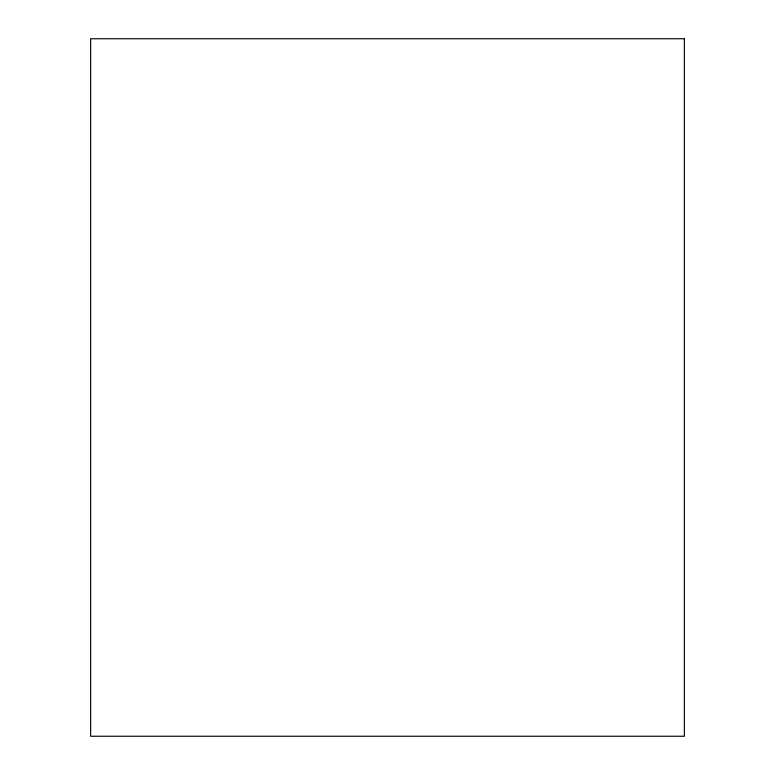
<?xml version="1.0" encoding="UTF-8"?>
<svg xmlns="http://www.w3.org/2000/svg" width="775" height="775" viewBox="0 0 775 775"><rect width="100%" height="100%" fill="white"/><g stroke="black" fill="none" stroke-linecap="round" stroke-linejoin="round"><path stroke-width="1.16" d="M684.364 38.75L90.636 38.75L90.636 736.25L684.364 736.25L684.364 38.75"/></g></svg>
